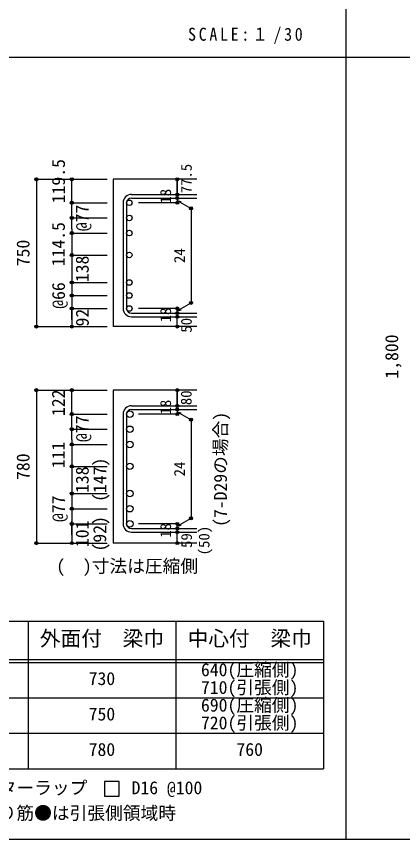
# Model space of a CAD drawing. Units: millimetres at full size, sheet at 1:30; details may follow other scales. Extents: x -5973 to 5954, y -4195 to 4201.
# Drawn here: x -2797 to -837, y -4195 to -15 of the extents above; entities that cross this region are included whole.
import ezdxf
from ezdxf.enums import TextEntityAlignment as Align

# ---------------------------------------------------------------- set-up
doc = ezdxf.new("R2010")
doc.units = ezdxf.units.MM
doc.header["$LTSCALE"] = 30
doc.header["$PDMODE"] = 32
doc.header["$PDSIZE"] = 15
for name, color, linetype in [('0-1_躯体線', 2, 'Continuous'), ('0-5_基礎梁筋', 7, 'Continuous'), ('0-6_スタラップ筋', 7, 'Continuous'), ('0-7_文字', 4, 'Continuous'), ('0-D_寸法', 4, 'Continuous'), ('6-7_文字', 7, 'Continuous'), ('6-E_枠', 7, 'Continuous'), ('F-0_枠', 6, 'Continuous')]:
    doc.layers.add(name, color=color, linetype=linetype)
doc.styles.add('ＭＳ ゴシック', font='')
doc.styles.get('ＭＳ ゴシック').set_extended_font_data('MS Gothic')

msp = doc.modelspace()

# ---------------------------------------------------------------- linework, layer by layer
at = {"layer": '0-1_躯体線'}
for p, q in [((-1880.8, -842.16), (-2305.8, -842.16)), ((-2305.8, -842.16), (-2305.8, -1590.16)), ((-1880.8, -1590.16), (-2305.8, -1590.16)), ((-1880.8, -1912.94), (-2305.8, -1912.94)), ((-2305.8, -1912.94), (-2305.8, -2689.94)), ((-1880.8, -2689.94), (-2305.8, -2689.94))]:
    msp.add_line(p, q, dxfattribs=at)
at = {"layer": '0-5_基礎梁筋', "color": 3}
for centre, radius in [((-2223.8, -961.36), 14), ((-2223.8, -1038.36), 14), ((-2223.8, -1115.36), 14), ((-2223.8, -1226.66), 14), ((-2223.8, -1366.16), 14), ((-2223.8, -1432.16), 14), ((-2223.8, -1498.16), 14), ((-2221.3, -2034.63), 16.5), ((-2221.3, -2111.63), 16.5), ((-2221.3, -2188.63), 16.5), ((-2221.3, -2299.94), 16.5), ((-2221.3, -2438.24), 16.5), ((-2221.3, -2515.24), 16.5), ((-2221.3, -2592.24), 16.5)]:
    msp.add_circle(centre, radius, dxfattribs=at)
at = {"layer": '0-6_スタラップ筋'}
for p, q in [((-2213.8, -919.36), (-1880.8, -919.36)), ((-2255.8, -961.36), (-2255.8, -1498.16)), ((-2237.8, -961.36), (-2237.8, -1498.16)), ((-2213.8, -937.36), (-1880.8, -937.36)), ((-2213.8, -1522.16), (-1880.8, -1522.16)), ((-2213.8, -1540.16), (-1880.8, -1540.16)), ((-2213.8, -1992.63), (-1880.8, -1992.63)), ((-2255.8, -2034.63), (-2255.8, -2592.24)), ((-2237.8, -2034.63), (-2237.8, -2592.24)), ((-2213.8, -2010.63), (-1880.8, -2010.63)), ((-2213.8, -2616.24), (-1880.8, -2616.24)), ((-2213.8, -2634.24), (-1880.8, -2634.24))]:
    msp.add_line(p, q, dxfattribs=at)
for centre, radius, start, end in [((-2213.8, -961.36), 42, 90, 180), ((-2213.8, -961.36), 24, 90, 180), ((-2213.8, -1498.16), 42, 180, 270), ((-2213.8, -1498.16), 24, 180, 270), ((-2213.8, -2034.63), 42, 90, 180), ((-2213.8, -2034.63), 24, 90, 180), ((-2213.8, -2592.24), 42, 180, 270), ((-2213.8, -2592.24), 24, 180, 270)]:
    msp.add_arc(centre, radius, start, end, dxfattribs=at)
at = {"layer": '0-D_寸法'}
for p, q in [((-2695.8, -842.16), (-2515.8, -842.16)), ((-2695.8, -842.16), (-2515.8, -842.16)), ((-2695.8, -842.16), (-2695.8, -1590.16)), ((-2515.8, -842.16), (-2335.8, -842.16)), ((-2515.8, -842.16), (-2335.8, -842.16)), ((-2515.8, -1093.36), (-2515.8, -842.16)), ((-1980.8, -919.36), (-1980.8, -842.16)), ((-1980.8, -842.16), (-1980.8, -919.36)), ((-1980.8, -937.36), (-1980.8, -919.36)), ((-2515.8, -961.36), (-2335.8, -961.36)), ((-2515.8, -961.36), (-2335.8, -961.36)), ((-1980.8, -961.36), (-2176.89, -961.36)), ((-1980.8, -937.36), (-1980.8, -961.36)), ((-1980.8, -949.36), (-1910.74, -989.81)), ((-1980.8, -949.36), (-1961.48, -954.54)), ((-1910.74, -989.81), (-1910.74, -1469.71)), ((-2515.8, -1038.36), (-2335.8, -1038.36)), ((-2515.8, -1038.36), (-2335.8, -1038.36)), ((-2515.8, -1093.36), (-2515.8, -1590.16)), ((-2515.8, -1115.36), (-2335.8, -1115.36)), ((-2515.8, -1115.36), (-2335.8, -1115.36)), ((-2515.8, -1226.66), (-2335.8, -1226.66)), ((-2515.8, -1366.16), (-2335.8, -1366.16)), ((-2515.8, -1432.16), (-2335.8, -1432.16)), ((-2515.8, -1498.16), (-2335.8, -1498.16)), ((-2515.8, -1554.13), (-2515.8, -1498.16)), ((-1980.8, -1498.16), (-2176.89, -1498.16)), ((-1980.8, -1510.16), (-1910.74, -1469.71)), ((-1980.8, -1522.16), (-1980.8, -1498.16)), ((-1980.8, -1510.16), (-1961.48, -1504.99)), ((-1980.8, -1540.16), (-1980.8, -1522.16)), ((-1980.8, -1590.16), (-1980.8, -1540.16)), ((-2695.8, -1590.16), (-2515.8, -1590.16)), ((-2515.8, -1590.16), (-2335.8, -1590.16)), ((-2695.8, -1912.94), (-2515.8, -1912.94)), ((-2695.8, -1912.94), (-2515.8, -1912.94)), ((-2695.8, -1912.94), (-2695.8, -2689.94)), ((-2515.8, -1912.94), (-2335.8, -1912.94)), ((-2515.8, -1912.94), (-2335.8, -1912.94)), ((-2515.8, -2164.13), (-2515.8, -1912.94)), ((-1980.8, -1992.63), (-1980.8, -1912.94)), ((-1980.8, -1912.94), (-1980.8, -1992.63)), ((-1980.8, -2010.63), (-1980.8, -1992.63)), ((-2515.8, -2034.63), (-2335.8, -2034.63)), ((-2515.8, -2034.63), (-2335.8, -2034.63)), ((-1980.8, -2034.63), (-2176.89, -2034.63)), ((-1980.8, -2010.63), (-1980.8, -2034.63)), ((-1980.8, -2022.63), (-1910.74, -2063.08)), ((-1980.8, -2022.63), (-1961.48, -2027.81)), ((-1910.74, -2063.08), (-1910.74, -2563.79)), ((-2515.8, -2111.63), (-2335.8, -2111.63)), ((-2515.8, -2164.13), (-2515.8, -2689.94)), ((-2515.8, -2188.63), (-2335.8, -2188.63)), ((-2515.8, -2299.94), (-2335.8, -2299.94)), ((-2515.8, -2438.24), (-2335.8, -2438.24)), ((-2515.8, -2515.24), (-2335.8, -2515.24)), ((-2515.8, -2648.21), (-2515.8, -2578.74)), ((-1980.8, -2604.24), (-1910.74, -2563.79)), ((-2515.8, -2592.24), (-2335.8, -2592.24)), ((-1980.8, -2592.24), (-2176.89, -2592.24)), ((-1980.8, -2616.24), (-1980.8, -2592.24)), ((-1980.8, -2604.24), (-1961.48, -2599.06)), ((-1980.8, -2634.24), (-1980.8, -2616.24)), ((-1980.8, -2689.94), (-1980.8, -2634.24)), ((-2695.8, -2689.94), (-2515.8, -2689.94)), ((-2515.8, -2689.94), (-2335.8, -2689.94))]:
    msp.add_line(p, q, dxfattribs=at)
for centre, radius in [((-2695.8, -842.16), 8), ((-2695.8, -842.16), 7.2), ((-2695.8, -842.16), 6.4), ((-2515.8, -842.16), 8), ((-2515.8, -842.16), 7.2), ((-2515.8, -842.16), 6.4), ((-2695.8, -842.16), 5.6), ((-2695.8, -842.16), 4.8), ((-2695.8, -842.16), 4), ((-2695.8, -842.16), 3.2), ((-2695.8, -842.16), 2.4), ((-2695.8, -842.16), 1.6), ((-2695.8, -842.16), 0.8), ((-2515.8, -842.16), 5.6), ((-2515.8, -842.16), 4.8), ((-2515.8, -842.16), 4), ((-2515.8, -842.16), 3.2), ((-2515.8, -842.16), 2.4), ((-2515.8, -842.16), 1.6), ((-2515.8, -842.16), 0.8), ((-1980.8, -842.16), 4), ((-1980.8, -842.16), 3.6), ((-1980.8, -842.16), 3.2), ((-1980.8, -842.16), 2.8), ((-1980.8, -842.16), 2.4), ((-1980.8, -842.16), 2), ((-1980.8, -842.16), 1.6), ((-1980.8, -842.16), 1.2), ((-1980.8, -842.16), 0.8), ((-1980.8, -842.16), 0.4), ((-1980.8, -919.36), 4), ((-1980.8, -919.36), 3.6), ((-1980.8, -919.36), 3.2), ((-1980.8, -919.36), 2.8), ((-1980.8, -919.36), 2.4), ((-1980.8, -919.36), 2), ((-1980.8, -919.36), 1.6), ((-1980.8, -919.36), 1.2), ((-1980.8, -919.36), 0.8), ((-1980.8, -919.36), 0.4), ((-2515.8, -961.36), 8), ((-2515.8, -961.36), 7.2), ((-2515.8, -961.36), 6.4), ((-2515.8, -961.36), 5.6), ((-2515.8, -961.36), 4.8), ((-2515.8, -961.36), 4), ((-2515.8, -961.36), 3.2), ((-2515.8, -961.36), 2.4), ((-2515.8, -961.36), 1.6), ((-2515.8, -961.36), 0.8), ((-1980.8, -937.36), 4), ((-1980.8, -961.36), 4), ((-1980.8, -937.36), 3.6), ((-1980.8, -961.36), 3.6), ((-1980.8, -937.36), 3.2), ((-1980.8, -961.36), 3.2), ((-1980.8, -937.36), 2.8), ((-1980.8, -961.36), 2.8), ((-1980.8, -937.36), 2.4), ((-1980.8, -961.36), 2.4), ((-1980.8, -937.36), 2), ((-1980.8, -961.36), 2), ((-1980.8, -937.36), 1.6), ((-1980.8, -961.36), 1.6), ((-1980.8, -937.36), 1.2), ((-1980.8, -961.36), 1.2), ((-1980.8, -937.36), 0.8), ((-1980.8, -961.36), 0.8), ((-1980.8, -937.36), 0.4), ((-1980.8, -961.36), 0.4), ((-1910.74, -989.81), 4), ((-1910.74, -989.81), 3.6), ((-1910.74, -989.81), 3.2), ((-1910.74, -989.81), 2.8), ((-1910.74, -989.81), 2.4), ((-1910.74, -989.81), 2), ((-1910.74, -989.81), 1.6), ((-1910.74, -989.81), 1.2), ((-1910.74, -989.81), 0.8), ((-1910.74, -989.81), 0.4), ((-2515.8, -1038.36), 8), ((-2515.8, -1038.36), 7.2), ((-2515.8, -1038.36), 6.4), ((-2515.8, -1038.36), 5.6), ((-2515.8, -1038.36), 4.8), ((-2515.8, -1038.36), 4), ((-2515.8, -1038.36), 3.2), ((-2515.8, -1038.36), 2.4), ((-2515.8, -1038.36), 1.6), ((-2515.8, -1038.36), 0.8), ((-2515.8, -1115.36), 8), ((-2515.8, -1115.36), 7.2), ((-2515.8, -1115.36), 6.4), ((-2515.8, -1115.36), 5.6), ((-2515.8, -1115.36), 4.8), ((-2515.8, -1115.36), 4), ((-2515.8, -1115.36), 3.2), ((-2515.8, -1115.36), 2.4), ((-2515.8, -1115.36), 1.6), ((-2515.8, -1115.36), 0.8), ((-2515.8, -1226.66), 8), ((-2515.8, -1226.66), 7.2), ((-2515.8, -1226.66), 6.4), ((-2515.8, -1226.66), 5.6), ((-2515.8, -1226.66), 4.8), ((-2515.8, -1226.66), 4), ((-2515.8, -1226.66), 3.2), ((-2515.8, -1226.66), 2.4), ((-2515.8, -1226.66), 1.6), ((-2515.8, -1226.66), 0.8), ((-2515.8, -1366.16), 8), ((-2515.8, -1366.16), 7.2), ((-2515.8, -1366.16), 6.4), ((-2515.8, -1366.16), 5.6), ((-2515.8, -1366.16), 4.8), ((-2515.8, -1366.16), 4), ((-2515.8, -1366.16), 3.2), ((-2515.8, -1366.16), 2.4), ((-2515.8, -1366.16), 1.6), ((-2515.8, -1366.16), 0.8), ((-2515.8, -1432.16), 8), ((-2515.8, -1432.16), 7.2), ((-2515.8, -1432.16), 6.4), ((-2515.8, -1432.16), 5.6), ((-2515.8, -1432.16), 4.8), ((-2515.8, -1432.16), 4), ((-2515.8, -1432.16), 3.2), ((-2515.8, -1432.16), 2.4), ((-2515.8, -1432.16), 1.6), ((-2515.8, -1432.16), 0.8), ((-2515.8, -1498.16), 8), ((-2515.8, -1498.16), 7.2), ((-2515.8, -1498.16), 6.4), ((-2515.8, -1498.16), 5.6), ((-2515.8, -1498.16), 4.8), ((-2515.8, -1498.16), 4), ((-2515.8, -1498.16), 3.2), ((-2515.8, -1498.16), 2.4), ((-2515.8, -1498.16), 1.6), ((-2515.8, -1498.16), 0.8), ((-1980.8, -1498.16), 4), ((-1980.8, -1498.16), 3.6), ((-1980.8, -1498.16), 3.2), ((-1980.8, -1498.16), 2.8), ((-1980.8, -1498.16), 2.4), ((-1980.8, -1498.16), 2), ((-1980.8, -1498.16), 1.6), ((-1980.8, -1498.16), 1.2), ((-1980.8, -1498.16), 0.8), ((-1980.8, -1498.16), 0.4), ((-1910.74, -1469.71), 4), ((-1910.74, -1469.71), 3.6), ((-1910.74, -1469.71), 3.2), ((-1910.74, -1469.71), 2.8), ((-1910.74, -1469.71), 2.4), ((-1910.74, -1469.71), 2), ((-1910.74, -1469.71), 1.6), ((-1910.74, -1469.71), 1.2), ((-1910.74, -1469.71), 0.8), ((-1910.74, -1469.71), 0.4), ((-1980.8, -1522.16), 4), ((-1980.8, -1540.16), 4), ((-1980.8, -1522.16), 3.6), ((-1980.8, -1540.16), 3.6), ((-1980.8, -1522.16), 3.2), ((-1980.8, -1540.16), 3.2), ((-1980.8, -1522.16), 2.8), ((-1980.8, -1540.16), 2.8), ((-1980.8, -1522.16), 2.4), ((-1980.8, -1540.16), 2.4), ((-1980.8, -1522.16), 2), ((-1980.8, -1540.16), 2), ((-1980.8, -1522.16), 1.6), ((-1980.8, -1540.16), 1.6), ((-1980.8, -1522.16), 1.2), ((-1980.8, -1540.16), 1.2), ((-1980.8, -1522.16), 0.8), ((-1980.8, -1540.16), 0.8), ((-1980.8, -1522.16), 0.4), ((-1980.8, -1540.16), 0.4), ((-2695.8, -1590.16), 7.2), ((-2695.8, -1590.16), 6.4), ((-2695.8, -1590.16), 5.6), ((-2695.8, -1590.16), 4.8), ((-2695.8, -1590.16), 4), ((-2695.8, -1590.16), 3.2), ((-2695.8, -1590.16), 2.4), ((-2515.8, -1590.16), 7.2), ((-2515.8, -1590.16), 6.4), ((-2515.8, -1590.16), 5.6), ((-2515.8, -1590.16), 4.8), ((-2515.8, -1590.16), 4), ((-2515.8, -1590.16), 3.2), ((-2515.8, -1590.16), 2.4), ((-1980.8, -1590.16), 4), ((-1980.8, -1590.16), 3.6), ((-1980.8, -1590.16), 3.2), ((-1980.8, -1590.16), 2.8), ((-1980.8, -1590.16), 2.4), ((-1980.8, -1590.16), 2), ((-2695.8, -1590.16), 1.6), ((-2695.8, -1590.16), 0.8), ((-2515.8, -1590.16), 1.6), ((-2515.8, -1590.16), 0.8), ((-1980.8, -1590.16), 1.6), ((-1980.8, -1590.16), 1.2), ((-1980.8, -1590.16), 0.8), ((-1980.8, -1590.16), 0.4), ((-2695.8, -1912.94), 8), ((-2695.8, -1912.94), 7.2), ((-2695.8, -1912.94), 6.4), ((-2695.8, -1912.94), 5.6), ((-2695.8, -1912.94), 4.8), ((-2695.8, -1912.94), 4), ((-2695.8, -1912.94), 3.2), ((-2695.8, -1912.94), 2.4), ((-2695.8, -1912.94), 1.6), ((-2695.8, -1912.94), 0.8), ((-2515.8, -1912.94), 8), ((-2515.8, -1912.94), 7.2), ((-2515.8, -1912.94), 6.4), ((-2515.8, -1912.94), 5.6), ((-2515.8, -1912.94), 4.8), ((-2515.8, -1912.94), 4), ((-2515.8, -1912.94), 3.2), ((-2515.8, -1912.94), 2.4), ((-2515.8, -1912.94), 1.6), ((-2515.8, -1912.94), 0.8), ((-1980.8, -1912.94), 4), ((-1980.8, -1912.94), 3.6), ((-1980.8, -1912.94), 3.2), ((-1980.8, -1912.94), 2.8), ((-1980.8, -1912.94), 2.4), ((-1980.8, -1912.94), 2), ((-1980.8, -1912.94), 1.6), ((-1980.8, -1912.94), 1.2), ((-1980.8, -1912.94), 0.8), ((-1980.8, -1912.94), 0.4), ((-1980.8, -1992.63), 4), ((-1980.8, -1992.63), 3.6), ((-1980.8, -1992.63), 3.2), ((-1980.8, -1992.63), 2.8), ((-1980.8, -1992.63), 2.4), ((-1980.8, -1992.63), 2), ((-1980.8, -1992.63), 1.6), ((-1980.8, -1992.63), 1.2), ((-1980.8, -1992.63), 0.8), ((-1980.8, -1992.63), 0.4), ((-2515.8, -2034.63), 8), ((-2515.8, -2034.63), 7.2), ((-2515.8, -2034.63), 6.4), ((-2515.8, -2034.63), 5.6), ((-2515.8, -2034.63), 4.8), ((-2515.8, -2034.63), 4), ((-2515.8, -2034.63), 3.2), ((-2515.8, -2034.63), 2.4), ((-2515.8, -2034.63), 1.6), ((-2515.8, -2034.63), 0.8), ((-1980.8, -2010.63), 4), ((-1980.8, -2034.63), 4), ((-1980.8, -2010.63), 3.6), ((-1980.8, -2034.63), 3.6), ((-1980.8, -2010.63), 3.2), ((-1980.8, -2034.63), 3.2), ((-1980.8, -2010.63), 2.8), ((-1980.8, -2034.63), 2.8), ((-1980.8, -2010.63), 2.4), ((-1980.8, -2034.63), 2.4), ((-1980.8, -2010.63), 2), ((-1980.8, -2034.63), 2), ((-1980.8, -2010.63), 1.6), ((-1980.8, -2034.63), 1.6), ((-1980.8, -2010.63), 1.2), ((-1980.8, -2034.63), 1.2), ((-1980.8, -2010.63), 0.8), ((-1980.8, -2034.63), 0.8), ((-1980.8, -2010.63), 0.4), ((-1980.8, -2034.63), 0.4), ((-1910.74, -2063.08), 4), ((-1910.74, -2063.08), 3.6), ((-1910.74, -2063.08), 3.2), ((-1910.74, -2063.08), 2.8), ((-1910.74, -2063.08), 2.4), ((-1910.74, -2063.08), 2), ((-1910.74, -2063.08), 1.6), ((-1910.74, -2063.08), 1.2), ((-1910.74, -2063.08), 0.8), ((-1910.74, -2063.08), 0.4), ((-2515.8, -2111.63), 8), ((-2515.8, -2111.63), 7.2), ((-2515.8, -2111.63), 6.4), ((-2515.8, -2111.63), 5.6), ((-2515.8, -2111.63), 4.8), ((-2515.8, -2111.63), 4), ((-2515.8, -2111.63), 3.2), ((-2515.8, -2111.63), 2.4), ((-2515.8, -2111.63), 1.6), ((-2515.8, -2111.63), 0.8), ((-2515.8, -2188.63), 8), ((-2515.8, -2188.63), 7.2), ((-2515.8, -2188.63), 6.4), ((-2515.8, -2188.63), 5.6), ((-2515.8, -2188.63), 4.8), ((-2515.8, -2188.63), 4), ((-2515.8, -2188.63), 3.2), ((-2515.8, -2188.63), 2.4), ((-2515.8, -2188.63), 1.6), ((-2515.8, -2188.63), 0.8), ((-2515.8, -2299.94), 8), ((-2515.8, -2299.94), 7.2), ((-2515.8, -2299.94), 6.4), ((-2515.8, -2299.94), 5.6), ((-2515.8, -2299.94), 4.8), ((-2515.8, -2299.94), 4), ((-2515.8, -2299.94), 3.2), ((-2515.8, -2299.94), 2.4), ((-2515.8, -2299.94), 1.6), ((-2515.8, -2299.94), 0.8), ((-2515.8, -2438.24), 8), ((-2515.8, -2438.24), 7.2), ((-2515.8, -2438.24), 6.4), ((-2515.8, -2438.24), 5.6), ((-2515.8, -2438.24), 4.8), ((-2515.8, -2438.24), 4), ((-2515.8, -2438.24), 3.2), ((-2515.8, -2438.24), 2.4), ((-2515.8, -2438.24), 1.6), ((-2515.8, -2438.24), 0.8), ((-2515.8, -2515.24), 8), ((-2515.8, -2515.24), 7.2), ((-2515.8, -2515.24), 6.4), ((-2515.8, -2515.24), 5.6), ((-2515.8, -2515.24), 4.8), ((-2515.8, -2515.24), 4), ((-2515.8, -2515.24), 3.2), ((-2515.8, -2515.24), 2.4), ((-2515.8, -2515.24), 1.6), ((-2515.8, -2515.24), 0.8), ((-2515.8, -2592.24), 8), ((-2515.8, -2592.24), 7.2), ((-2515.8, -2592.24), 6.4), ((-2515.8, -2592.24), 5.6), ((-2515.8, -2592.24), 4.8), ((-2515.8, -2592.24), 4), ((-2515.8, -2592.24), 3.2), ((-2515.8, -2592.24), 2.4), ((-2515.8, -2592.24), 1.6), ((-2515.8, -2592.24), 0.8), ((-1980.8, -2592.24), 4), ((-1980.8, -2592.24), 3.6), ((-1980.8, -2592.24), 3.2), ((-1980.8, -2592.24), 2.8), ((-1980.8, -2592.24), 2.4), ((-1980.8, -2592.24), 2), ((-1980.8, -2592.24), 1.6), ((-1980.8, -2592.24), 1.2), ((-1980.8, -2592.24), 0.8), ((-1910.74, -2563.79), 4), ((-1910.74, -2563.79), 3.6), ((-1910.74, -2563.79), 3.2), ((-1910.74, -2563.79), 2.8), ((-1910.74, -2563.79), 2.4), ((-1910.74, -2563.79), 2), ((-1910.74, -2563.79), 1.6), ((-1910.74, -2563.79), 1.2), ((-1910.74, -2563.79), 0.8), ((-1910.74, -2563.79), 0.4), ((-1980.8, -2616.24), 4), ((-1980.8, -2634.24), 4), ((-1980.8, -2616.24), 3.6), ((-1980.8, -2634.24), 3.6), ((-1980.8, -2616.24), 3.2), ((-1980.8, -2634.24), 3.2), ((-1980.8, -2616.24), 2.8), ((-1980.8, -2634.24), 2.8), ((-1980.8, -2616.24), 2.4), ((-1980.8, -2634.24), 2.4), ((-1980.8, -2616.24), 2), ((-1980.8, -2634.24), 2), ((-1980.8, -2616.24), 1.6), ((-1980.8, -2634.24), 1.6), ((-1980.8, -2616.24), 1.2), ((-1980.8, -2634.24), 1.2), ((-1980.8, -2616.24), 0.8), ((-1980.8, -2592.24), 0.4), ((-1980.8, -2616.24), 0.4), ((-1980.8, -2634.24), 0.8), ((-1980.8, -2634.24), 0.4), ((-2695.8, -2689.94), 7.2), ((-2695.8, -2689.94), 6.4), ((-2695.8, -2689.94), 5.6), ((-2695.8, -2689.94), 4.8), ((-2695.8, -2689.94), 4), ((-2695.8, -2689.94), 3.2), ((-2695.8, -2689.94), 2.4), ((-2695.8, -2689.94), 1.6), ((-2695.8, -2689.94), 0.8), ((-2515.8, -2689.94), 7.2), ((-2515.8, -2689.94), 6.4), ((-2515.8, -2689.94), 5.6), ((-2515.8, -2689.94), 4.8), ((-2515.8, -2689.94), 4), ((-2515.8, -2689.94), 3.2), ((-2515.8, -2689.94), 2.4), ((-2515.8, -2689.94), 1.6), ((-2515.8, -2689.94), 0.8), ((-1980.8, -2689.94), 4), ((-1980.8, -2689.94), 3.6), ((-1980.8, -2689.94), 3.2), ((-1980.8, -2689.94), 2.8), ((-1980.8, -2689.94), 2.4), ((-1980.8, -2689.94), 2), ((-1980.8, -2689.94), 1.6), ((-1980.8, -2689.94), 1.2), ((-1980.8, -2689.94), 0.8), ((-1980.8, -2689.94), 0.4)]:
    msp.add_circle(centre, radius, dxfattribs=at)
at = {"layer": '0-D_寸法', "color": 7}
for p in [(-2695.8, -842.16), (-2695.8, -842.16), (-2515.8, -842.16), (-1980.8, -842.16), (-1980.8, -919.36), (-2515.8, -961.36), (-1980.8, -937.36), (-1980.8, -961.36), (-1910.74, -989.81), (-2515.8, -1038.36), (-2515.8, -1115.36), (-2515.8, -1226.66), (-2515.8, -1226.66), (-2515.8, -1366.16), (-2515.8, -1366.16), (-2515.8, -1432.16), (-2515.8, -1432.16), (-1910.74, -1469.71), (-2515.8, -1498.16), (-2515.8, -1498.16), (-1980.8, -1498.16), (-1980.8, -1522.16), (-1980.8, -1540.16), (-2695.8, -1590.16), (-2695.8, -1590.16), (-2515.8, -1590.16), (-1980.8, -1590.16), (-2695.8, -1912.94), (-2695.8, -1912.94), (-2515.8, -1912.94), (-1980.8, -1912.94), (-1980.8, -1992.63), (-1980.8, -2010.63), (-2515.8, -2034.63), (-1980.8, -2034.63), (-1910.74, -2063.08), (-2515.8, -2111.63), (-2515.8, -2111.63), (-2515.8, -2188.63), (-2515.8, -2188.63), (-2515.8, -2299.94), (-2515.8, -2299.94), (-2515.8, -2438.24), (-2515.8, -2438.24), (-2515.8, -2515.24), (-2515.8, -2515.24), (-2515.8, -2592.24), (-2515.8, -2592.24), (-1980.8, -2592.24), (-1910.74, -2563.79), (-1980.8, -2616.24), (-1980.8, -2634.24), (-2695.8, -2689.94), (-2695.8, -2689.94), (-2515.8, -2689.94), (-1980.8, -2689.94)]:
    msp.add_point(p, dxfattribs=at)
at = {"layer": '6-7_文字'}
msp.add_lwpolyline([(-2350.36, -3974.97), (-2275.36, -3974.97), (-2275.36, -3899.97), (-2350.36, -3899.97)], close=True, dxfattribs=at)
at = {"layer": '6-E_枠', "color": 3}
for p, q in [((-3400.52, -3085.43), (-1238, -3085.43)), ((-1238, -3085.43), (-1238, -3835.43)), ((-3400.52, -3835.43), (-1238, -3835.43))]:
    msp.add_line(p, q, dxfattribs=at)
at = {"layer": '6-E_枠'}
for p, q in [((-2738, -3085.43), (-2738, -3835.43)), ((-1988, -3085.43), (-1988, -3835.43)), ((-3400.52, -3280.43), (-1238, -3280.43)), ((-3400.52, -3295.43), (-1238, -3295.43)), ((-3400.52, -3475.43), (-1238, -3475.43)), ((-3400.52, -3655.43), (-1238, -3655.43))]:
    msp.add_line(p, q, dxfattribs=at)
at = {"layer": 'F-0_枠', "color": 2}
for p, q in [((-1124.64, 4201.15), (-1124.64, -4195.24)), ((-5972.88, -222.05), (3723.6, -222.05))]:
    msp.add_line(p, q, dxfattribs=at)
at = {"layer": 'F-0_枠'}
msp.add_line((5954.1, -4195.24), (-5972.88, -4195.24), dxfattribs=at)

# ---------------------------------------------------------------- texts
at = {"layer": '0-7_文字', "color": 7, "style": 'ＭＳ ゴシック'}
msp.add_text('(7-D29の場合)', height=65.98, rotation=90, dxfattribs=at).set_placement((-1708.91, -2607.32), align=Align.BOTTOM_LEFT)
at = {"layer": '0-7_文字', "style": 'ＭＳ ゴシック'}
msp.add_text('(  )寸法は圧縮側', height=65.98, dxfattribs=at).set_placement((-2594.59, -2859.18), align=Align.BOTTOM_LEFT)
at = {"layer": '0-D_寸法', "style": 'ＭＳ ゴシック'}
for s, height, p in [('119.5', 65.98, (-2530.92, -963.87)), ('77.5', 54.99, (-1890.8, -913.36)), ('18', 54.99, (-1995.8, -965.86)), ('@77', 65.98, (-2410.8, -1105.86)), ('114.5', 65.98, (-2531.58, -1283.97)), ('750', 65.98, (-2710.8, -1283.66)), ('24', 54.99, (-1925.74, -1267.26)), ('138', 65.98, (-2410.54, -1364.44)), ('@66', 65.98, (-2530.8, -1499.66)), ('92', 65.98, (-2410.11, -1589.45)), ('18', 54.99, (-1995.8, -1568.66)), ('50', 54.99, (-1890.8, -1621.16)), ('1,800', 65.98, (-839.6, -1854.66)), ('122', 65.98, (-2531.53, -2044.38)), ('80', 54.99, (-1891.44, -1989.16)), ('18', 54.99, (-1995.8, -2036.63)), ('@77', 65.98, (-2410.8, -2176.63)), ('111', 65.98, (-2531.58, -2309.75)), ('780', 65.98, (-2710.8, -2368.94)), ('(147)', 65.98, (-2321.43, -2480.21)), ('24', 54.99, (-1925.74, -2350.94)), ('138', 65.98, (-2410.54, -2435.21)), ('@77', 65.98, (-2530.8, -2582.74)), ('101', 65.98, (-2410.76, -2709.92)), ('(92)', 65.98, (-2321.64, -2732.42)), ('18', 54.99, (-1995.8, -2662.74)), ('(50)', 54.99, (-1800.76, -2751.83)), ('59', 54.99, (-1889.88, -2714.33))]:
    msp.add_text(s, height=height, rotation=90, dxfattribs=at).set_placement(p, align=Align.BOTTOM_LEFT)
at = {"layer": '6-7_文字', "color": 2, "style": 'ＭＳ ゴシック'}
for s, p in [('外面付\u3000梁巾', (-2678, -3235.43)), ('中心付\u3000梁巾', (-1928, -3235.43))]:
    msp.add_text(s, height=76.98, dxfattribs=at).set_placement(p, align=Align.BOTTOM_LEFT)
at = {"layer": '6-7_文字', "style": 'ＭＳ ゴシック'}
for s, p in [('640(圧縮側)', (-1860.5, -3385.43)), ('730', (-2430.5, -3430.43)), ('710(引張側)', (-1860.5, -3475.43)), ('690(圧縮側)', (-1860.5, -3565.43)), ('750', (-2430.5, -3610.43)), ('720(引張側)', (-1860.5, -3655.43)), ('780', (-2430.5, -3790.43)), ('760', (-1680.5, -3790.43)), ('※ 基礎梁スターラップ     D16 @100', (-3381.96, -3985.01)), ('※ 柱型立上り筋●は引張側領域時', (-3381.96, -4113.51))]:
    msp.add_text(s, height=65.98, dxfattribs=at).set_placement(p, align=Align.BOTTOM_LEFT)
at = {"layer": '6-7_文字', "color": 2, "insert": (-1925.98, -154.55), "char_height": 65.98, "attachment_point": 7, "style": 'ＭＳ ゴシック'}
msp.add_mtext('\\T1.34;\\W0.9;SCALE:１/30', dxfattribs=at)

doc.saveas('drawing.dxf')
